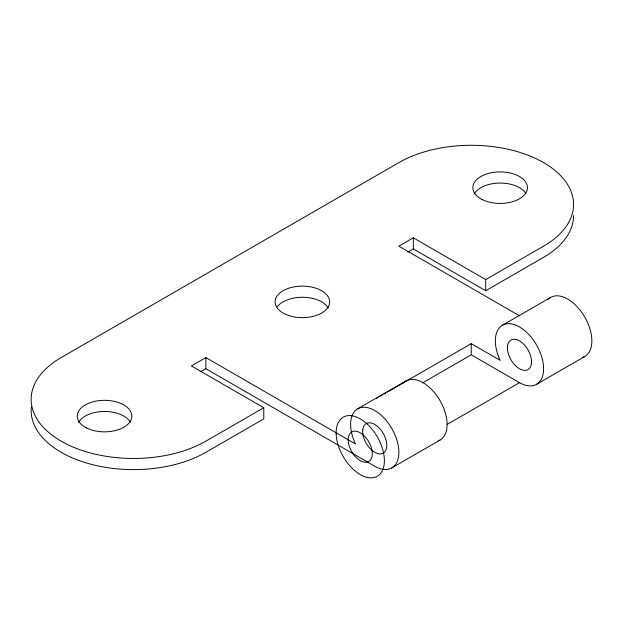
<?xml version="1.0" encoding="UTF-8"?>
<svg xmlns="http://www.w3.org/2000/svg" width="623" height="623" viewBox="0 0 623 623"><rect width="100%" height="100%" fill="white"/><g stroke="black" fill="none" stroke-linecap="round" stroke-linejoin="round"><path stroke-width="0.93" d="M201.042 371.518L205.87 368.73L374.735 466.222A34.117 19.695 60 0 0 398.307 446.045A34.117 19.695 60 0 0 364.704 407.247A34.117 19.695 60 0 0 355.437 443.942L205.87 357.586L191.393 365.942L263.77 407.73L263.77 418.866L205.87 452.298A102.351 59.092 0 0 1 91.55 464.415A102.351 59.092 0 0 1 31.329 407.021M263.77 407.73L205.87 441.154A102.351 59.092 0 0 1 61.124 441.154A102.351 59.092 0 0 1 61.124 357.586L398.86 162.603A102.351 59.092 0 0 1 543.599 162.603A102.351 59.092 0 0 1 543.599 246.163L485.706 279.595L413.337 237.807L398.86 246.163L519.021 315.542M407.707 252.198L413.337 248.951L485.706 290.739L543.599 257.307A102.351 59.092 0 0 0 573.581 215.527M357.68 408.82L405.923 380.965M502.418 325.261L550.67 297.405M376.417 398.401L378.091 397.435M379.773 396.462L382.288 395.013M383.963 394.04L385.645 393.074M387.319 392.101L397.388 386.291M399.07 385.326L471.229 343.662L500.183 360.374A34.117 19.695 60 0 1 509.443 323.68A34.117 19.695 60 0 1 543.046 362.485A34.117 19.695 60 0 1 519.481 382.654L471.229 354.806L422.565 382.904M447.213 424.38L519.691 382.538M391.797 467.912L440.04 440.056M536.535 384.344L584.787 356.488M485.706 279.595L485.706 290.739M471.229 343.662L471.229 354.806M413.337 237.807L413.337 248.951M205.87 357.586L205.87 368.73M548.092 299.422A34.117 19.695 60 0 1 584.429 316.492A34.117 19.695 60 0 1 582.544 357.485M403.354 382.989A34.117 19.695 60 0 1 439.324 399.452A34.117 19.695 60 0 1 438.576 440.773M474.165 194.041A27.295 15.754 0 0 1 499.311 183.061A27.295 15.754 0 0 1 525.617 193.099M277.321 306.757A27.295 15.754 0 0 1 303.565 297.28A27.295 15.754 0 0 1 328.266 308.058M78.537 422.456A27.295 15.754 0 0 1 104.376 411.468A27.295 15.754 0 0 1 130.456 422.262M362.804 429.442A17.055 9.851 60 0 0 379.173 453.879A17.055 9.851 60 0 0 382.226 431.778A17.055 9.851 60 0 0 362.804 429.442M507.543 345.882A17.055 9.851 60 0 0 523.92 370.319A17.055 9.851 60 0 0 526.972 348.21A17.055 9.851 60 0 0 507.543 345.882M86.348 427.83A27.295 15.754 0 0 0 131.266 419.31A27.295 15.754 0 0 0 96.035 401.111A27.295 15.754 0 0 0 86.348 427.83M288.722 315.526A27.295 15.754 0 0 0 329.66 301.875A27.295 15.754 0 0 0 288.722 288.231A27.295 15.754 0 0 0 288.722 315.526M481.976 199.415A27.295 15.754 0 0 0 526.894 190.895A27.295 15.754 0 0 0 491.664 172.696A27.295 15.754 0 0 0 481.976 199.415M336.163 433.974A34.117 19.695 60 0 0 373.185 477.709A34.117 19.695 60 0 0 371.44 428.492A34.117 19.695 60 0 0 336.163 433.974M348.21 440.352A17.055 9.851 60 0 0 366.721 462.219A17.055 9.851 60 0 0 365.849 437.611A17.055 9.851 60 0 0 348.21 440.352"/></g></svg>
